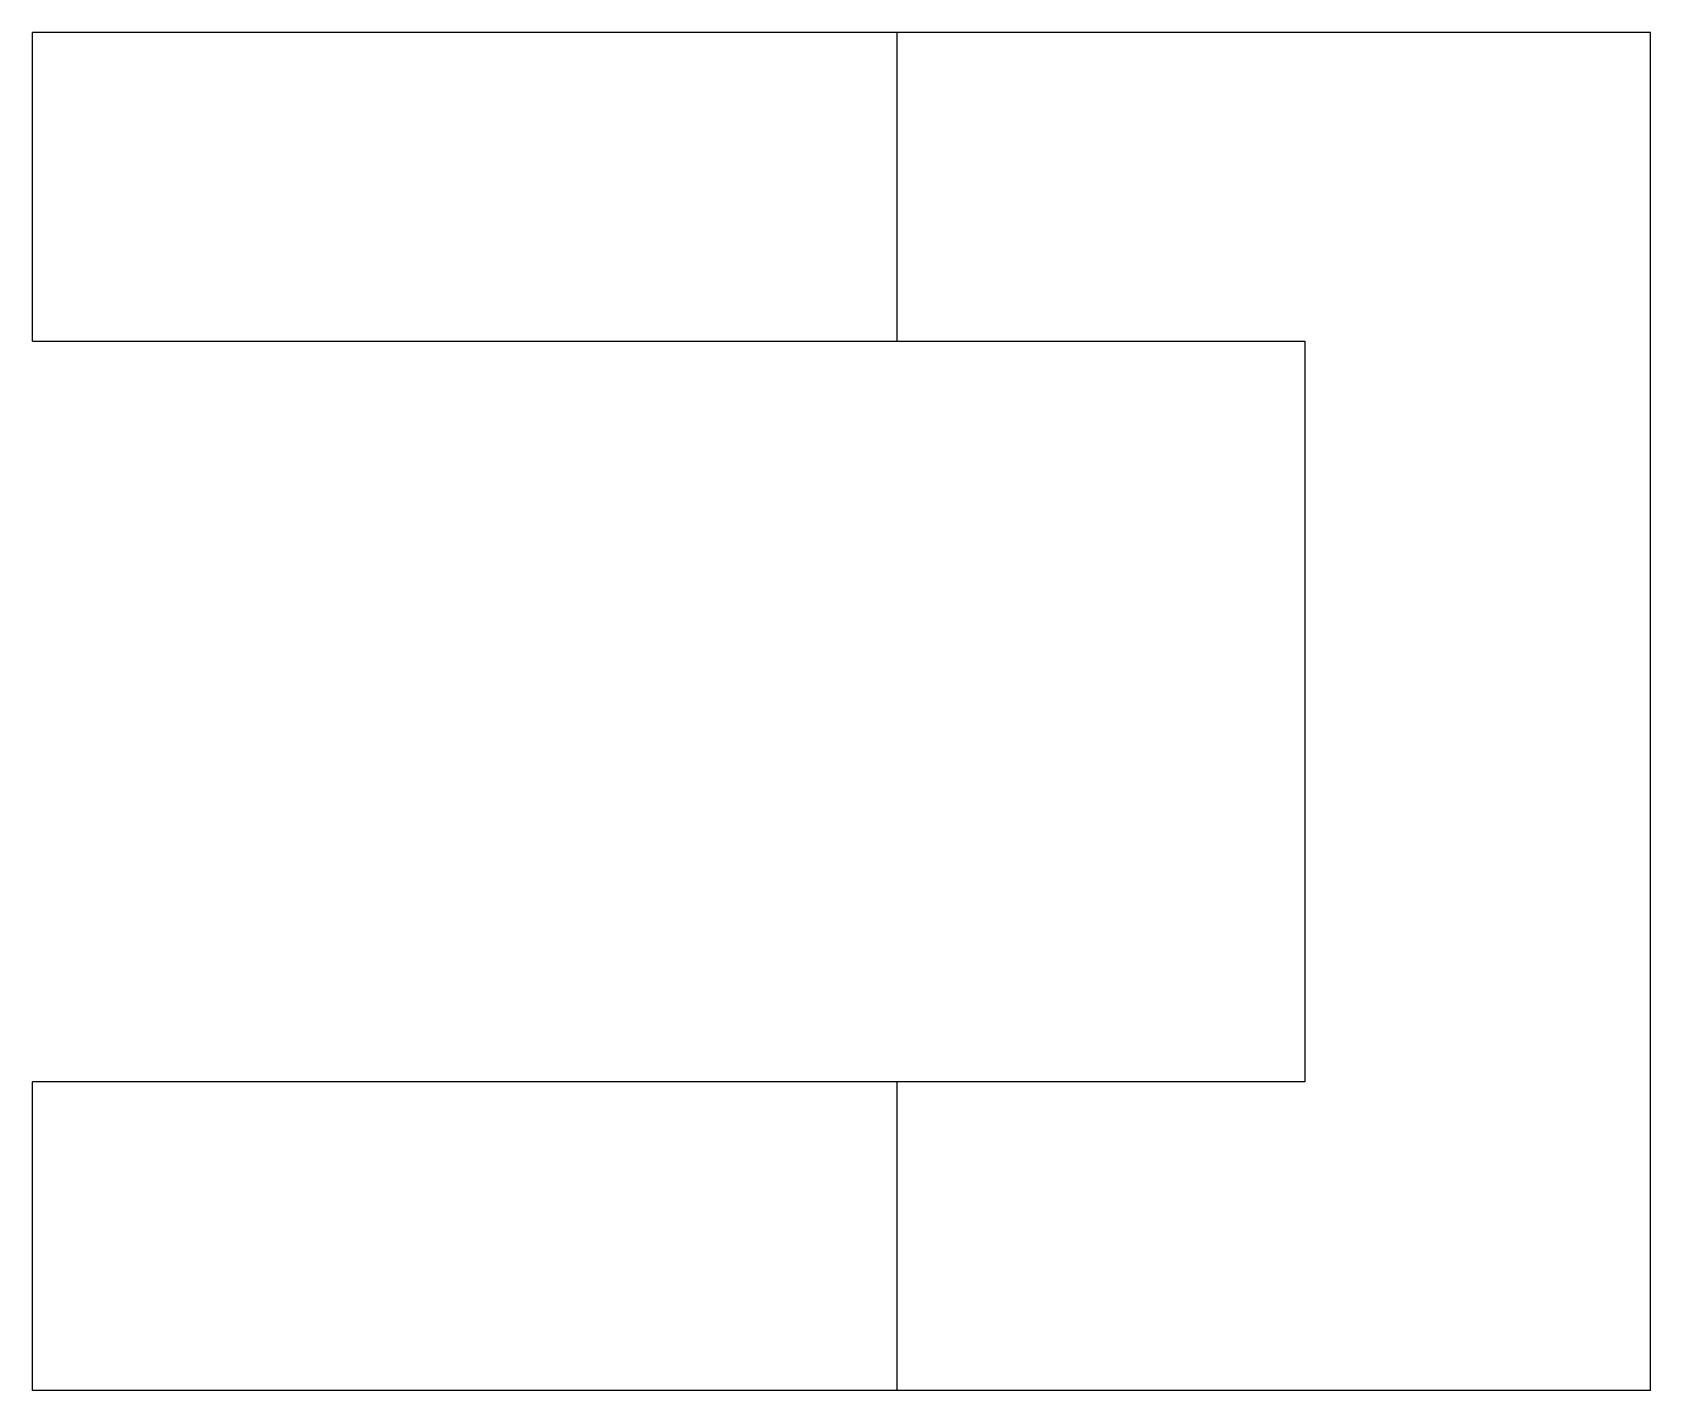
# Model space of a CAD drawing. Header units: metres. Extents: x -0.6 to 25.6, y -22 to 0.
import ezdxf

# ---------------------------------------------------------------- set-up
doc = ezdxf.new("R2010")
doc.units = ezdxf.units.M

msp = doc.modelspace()

# ---------------------------------------------------------------- linework, layer by layer
for points in [[(-0.6, -5), (-0.6, -4.9), (-0.6, -4.8), (-0.6, -4.7), (-0.6, -4.6), (-0.6, -4.5), (-0.6, -4.4), (-0.6, -4.3), (-0.6, -4.2), (-0.6, -4.1), (-0.6, -4), (-0.6, -3.9), (-0.6, -3.8), (-0.6, -3.7), (-0.6, -3.6), (-0.6, -3.5), (-0.6, -3.4), (-0.6, -3.3), (-0.6, -3.2), (-0.6, -3.1), (-0.6, -3), (-0.6, -2.9), (-0.6, -2.8), (-0.6, -2.7), (-0.6, -2.6), (-0.6, -2.5), (-0.6, -2.4), (-0.6, -2.3), (-0.6, -2.2), (-0.6, -2.1), (-0.6, -2), (-0.6, -1.9), (-0.6, -1.8), (-0.6, -1.7), (-0.6, -1.6), (-0.6, -1.5), (-0.6, -1.4), (-0.6, -1.3), (-0.6, -1.2), (-0.6, -1.1), (-0.6, -1), (-0.6, -0.9), (-0.6, -0.8), (-0.6, -0.7), (-0.6, -0.6), (-0.6, -0.5), (-0.6, -0.4), (-0.6, -0.3), (-0.6, -0.2), (-0.6, -0.1), (-0.6, 0)], [(13.4, 0), (13.351, 0), (13.302, 0), (13.253, 0), (13.162, 0), (13.017, 0), (12.872, 0), (12.727, 0), (12.507, 0), (12.273, 0), (12.04, 0), (11.784, 0), (11.474, 0), (11.163, 0), (10.853, 0), (10.499, 0), (10.127, 0), (9.756, 0), (9.378, 0), (8.964, 0), (8.549, 0), (8.135, 0), (7.708, 0), (7.272, 0), (6.836, 0), (6.4, 0), (5.964, 0), (5.528, 0), (5.092, 0), (4.665, 0), (4.251, 0), (3.836, 0), (3.422, 0), (3.044, 0), (2.673, 0), (2.301, 0), (1.947, 0), (1.637, 0), (1.326, 0), (1.016, 0), (0.76, 0), (0.527, 0), (0.293, 0), (0.073, 0), (-0.072, 0), (-0.217, 0), (-0.362, 0), (-0.453, 0), (-0.502, 0), (-0.551, 0), (-0.6, 0)], [(13.4, -5), (13.4, -4.9), (13.4, -4.8), (13.4, -4.7), (13.4, -4.6), (13.4, -4.5), (13.4, -4.4), (13.4, -4.3), (13.4, -4.2), (13.4, -4.1), (13.4, -4), (13.4, -3.9), (13.4, -3.8), (13.4, -3.7), (13.4, -3.6), (13.4, -3.5), (13.4, -3.4), (13.4, -3.3), (13.4, -3.2), (13.4, -3.1), (13.4, -3), (13.4, -2.9), (13.4, -2.8), (13.4, -2.7), (13.4, -2.6), (13.4, -2.5), (13.4, -2.4), (13.4, -2.3), (13.4, -2.2), (13.4, -2.1), (13.4, -2), (13.4, -1.9), (13.4, -1.8), (13.4, -1.7), (13.4, -1.6), (13.4, -1.5), (13.4, -1.4), (13.4, -1.3), (13.4, -1.2), (13.4, -1.1), (13.4, -1), (13.4, -0.9), (13.4, -0.8), (13.4, -0.7), (13.4, -0.6), (13.4, -0.5), (13.4, -0.4), (13.4, -0.3), (13.4, -0.2), (13.4, -0.1), (13.4, 0)], [(25.6, 0), (25.356, 0), (25.112, 0), (24.868, 0), (24.624, 0), (24.38, 0), (24.136, 0), (23.892, 0), (23.648, 0), (23.404, 0), (23.16, 0), (22.916, 0), (22.672, 0), (22.428, 0), (22.184, 0), (21.94, 0), (21.696, 0), (21.452, 0), (21.208, 0), (20.964, 0), (20.72, 0), (20.476, 0), (20.232, 0), (19.988, 0), (19.744, 0), (19.5, 0), (19.256, 0), (19.012, 0), (18.768, 0), (18.524, 0), (18.28, 0), (18.036, 0), (17.792, 0), (17.548, 0), (17.304, 0), (17.06, 0), (16.816, 0), (16.572, 0), (16.328, 0), (16.084, 0), (15.84, 0), (15.596, 0), (15.352, 0), (15.108, 0), (14.864, 0), (14.62, 0), (14.376, 0), (14.132, 0), (13.888, 0), (13.644, 0), (13.4, 0)], [(25.6, -22), (25.6, -21.56), (25.6, -21.12), (25.6, -20.68), (25.6, -20.24), (25.6, -19.8), (25.6, -19.36), (25.6, -18.92), (25.6, -18.48), (25.6, -18.04), (25.6, -17.6), (25.6, -17.16), (25.6, -16.72), (25.6, -16.28), (25.6, -15.84), (25.6, -15.4), (25.6, -14.96), (25.6, -14.52), (25.6, -14.08), (25.6, -13.64), (25.6, -13.2), (25.6, -12.76), (25.6, -12.32), (25.6, -11.88), (25.6, -11.44), (25.6, -11), (25.6, -10.56), (25.6, -10.12), (25.6, -9.68), (25.6, -9.24), (25.6, -8.8), (25.6, -8.36), (25.6, -7.92), (25.6, -7.48), (25.6, -7.04), (25.6, -6.6), (25.6, -6.16), (25.6, -5.72), (25.6, -5.28), (25.6, -4.84), (25.6, -4.4), (25.6, -3.96), (25.6, -3.52), (25.6, -3.08), (25.6, -2.64), (25.6, -2.2), (25.6, -1.76), (25.6, -1.32), (25.6, -0.88), (25.6, -0.44), (25.6, 0)], [(-0.6, -5), (-0.551, -5), (-0.502, -5), (-0.453, -5), (-0.362, -5), (-0.217, -5), (-0.072, -5), (0.073, -5), (0.293, -5), (0.527, -5), (0.76, -5), (1.016, -5), (1.326, -5), (1.637, -5), (1.947, -5), (2.301, -5), (2.673, -5), (3.044, -5), (3.422, -5), (3.836, -5), (4.251, -5), (4.665, -5), (5.092, -5), (5.528, -5), (5.964, -5), (6.4, -5), (6.836, -5), (7.272, -5), (7.708, -5), (8.135, -5), (8.549, -5), (8.964, -5), (9.378, -5), (9.756, -5), (10.127, -5), (10.499, -5), (10.853, -5), (11.163, -5), (11.474, -5), (11.784, -5), (12.04, -5), (12.273, -5), (12.507, -5), (12.727, -5), (12.872, -5), (13.017, -5), (13.162, -5), (13.253, -5), (13.302, -5), (13.351, -5), (13.4, -5)], [(13.4, -5), (13.532, -5), (13.664, -5), (13.796, -5), (13.928, -5), (14.06, -5), (14.192, -5), (14.324, -5), (14.456, -5), (14.588, -5), (14.72, -5), (14.852, -5), (14.984, -5), (15.116, -5), (15.248, -5), (15.38, -5), (15.512, -5), (15.644, -5), (15.776, -5), (15.908, -5), (16.04, -5), (16.172, -5), (16.304, -5), (16.436, -5), (16.568, -5), (16.7, -5), (16.832, -5), (16.964, -5), (17.096, -5), (17.228, -5), (17.36, -5), (17.492, -5), (17.624, -5), (17.756, -5), (17.888, -5), (18.02, -5), (18.152, -5), (18.284, -5), (18.416, -5), (18.548, -5), (18.68, -5), (18.812, -5), (18.944, -5), (19.076, -5), (19.208, -5), (19.34, -5), (19.472, -5), (19.604, -5), (19.736, -5), (19.868, -5), (20, -5)], [(20, -5), (20, -5.24), (20, -5.48), (20, -5.72), (20, -5.96), (20, -6.2), (20, -6.44), (20, -6.68), (20, -6.92), (20, -7.16), (20, -7.4), (20, -7.64), (20, -7.88), (20, -8.12), (20, -8.36), (20, -8.6), (20, -8.84), (20, -9.08), (20, -9.32), (20, -9.56), (20, -9.8), (20, -10.04), (20, -10.28), (20, -10.52), (20, -10.76), (20, -11), (20, -11.24), (20, -11.48), (20, -11.72), (20, -11.96), (20, -12.2), (20, -12.44), (20, -12.68), (20, -12.92), (20, -13.16), (20, -13.4), (20, -13.64), (20, -13.88), (20, -14.12), (20, -14.36), (20, -14.6), (20, -14.84), (20, -15.08), (20, -15.32), (20, -15.56), (20, -15.8), (20, -16.04), (20, -16.28), (20, -16.52), (20, -16.76), (20, -17)], [(13.4, -17), (13.351, -17), (13.302, -17), (13.253, -17), (13.162, -17), (13.017, -17), (12.872, -17), (12.727, -17), (12.507, -17), (12.273, -17), (12.04, -17), (11.784, -17), (11.474, -17), (11.163, -17), (10.853, -17), (10.499, -17), (10.127, -17), (9.756, -17), (9.378, -17), (8.964, -17), (8.549, -17), (8.135, -17), (7.708, -17), (7.272, -17), (6.836, -17), (6.4, -17), (5.964, -17), (5.528, -17), (5.092, -17), (4.665, -17), (4.251, -17), (3.836, -17), (3.422, -17), (3.044, -17), (2.673, -17), (2.301, -17), (1.947, -17), (1.637, -17), (1.326, -17), (1.016, -17), (0.76, -17), (0.527, -17), (0.293, -17), (0.073, -17), (-0.072, -17), (-0.217, -17), (-0.362, -17), (-0.453, -17), (-0.502, -17), (-0.551, -17), (-0.6, -17)], [(-0.6, -22), (-0.6, -21.9), (-0.6, -21.8), (-0.6, -21.7), (-0.6, -21.6), (-0.6, -21.5), (-0.6, -21.4), (-0.6, -21.3), (-0.6, -21.2), (-0.6, -21.1), (-0.6, -21), (-0.6, -20.9), (-0.6, -20.8), (-0.6, -20.7), (-0.6, -20.6), (-0.6, -20.5), (-0.6, -20.4), (-0.6, -20.3), (-0.6, -20.2), (-0.6, -20.1), (-0.6, -20), (-0.6, -19.9), (-0.6, -19.8), (-0.6, -19.7), (-0.6, -19.6), (-0.6, -19.5), (-0.6, -19.4), (-0.6, -19.3), (-0.6, -19.2), (-0.6, -19.1), (-0.6, -19), (-0.6, -18.9), (-0.6, -18.8), (-0.6, -18.7), (-0.6, -18.6), (-0.6, -18.5), (-0.6, -18.4), (-0.6, -18.3), (-0.6, -18.2), (-0.6, -18.1), (-0.6, -18), (-0.6, -17.9), (-0.6, -17.8), (-0.6, -17.7), (-0.6, -17.6), (-0.6, -17.5), (-0.6, -17.4), (-0.6, -17.3), (-0.6, -17.2), (-0.6, -17.1), (-0.6, -17)], [(20, -17), (19.868, -17), (19.736, -17), (19.604, -17), (19.472, -17), (19.34, -17), (19.208, -17), (19.076, -17), (18.944, -17), (18.812, -17), (18.68, -17), (18.548, -17), (18.416, -17), (18.284, -17), (18.152, -17), (18.02, -17), (17.888, -17), (17.756, -17), (17.624, -17), (17.492, -17), (17.36, -17), (17.228, -17), (17.096, -17), (16.964, -17), (16.832, -17), (16.7, -17), (16.568, -17), (16.436, -17), (16.304, -17), (16.172, -17), (16.04, -17), (15.908, -17), (15.776, -17), (15.644, -17), (15.512, -17), (15.38, -17), (15.248, -17), (15.116, -17), (14.984, -17), (14.852, -17), (14.72, -17), (14.588, -17), (14.456, -17), (14.324, -17), (14.192, -17), (14.06, -17), (13.928, -17), (13.796, -17), (13.664, -17), (13.532, -17), (13.4, -17)], [(13.4, -22), (13.4, -21.9), (13.4, -21.8), (13.4, -21.7), (13.4, -21.6), (13.4, -21.5), (13.4, -21.4), (13.4, -21.3), (13.4, -21.2), (13.4, -21.1), (13.4, -21), (13.4, -20.9), (13.4, -20.8), (13.4, -20.7), (13.4, -20.6), (13.4, -20.5), (13.4, -20.4), (13.4, -20.3), (13.4, -20.2), (13.4, -20.1), (13.4, -20), (13.4, -19.9), (13.4, -19.8), (13.4, -19.7), (13.4, -19.6), (13.4, -19.5), (13.4, -19.4), (13.4, -19.3), (13.4, -19.2), (13.4, -19.1), (13.4, -19), (13.4, -18.9), (13.4, -18.8), (13.4, -18.7), (13.4, -18.6), (13.4, -18.5), (13.4, -18.4), (13.4, -18.3), (13.4, -18.2), (13.4, -18.1), (13.4, -18), (13.4, -17.9), (13.4, -17.8), (13.4, -17.7), (13.4, -17.6), (13.4, -17.5), (13.4, -17.4), (13.4, -17.3), (13.4, -17.2), (13.4, -17.1), (13.4, -17)], [(13.4, -22), (13.351, -22), (13.302, -22), (13.253, -22), (13.162, -22), (13.017, -22), (12.872, -22), (12.727, -22), (12.507, -22), (12.273, -22), (12.04, -22), (11.784, -22), (11.474, -22), (11.163, -22), (10.853, -22), (10.499, -22), (10.127, -22), (9.756, -22), (9.378, -22), (8.964, -22), (8.549, -22), (8.135, -22), (7.708, -22), (7.272, -22), (6.836, -22), (6.4, -22), (5.964, -22), (5.528, -22), (5.092, -22), (4.665, -22), (4.251, -22), (3.836, -22), (3.422, -22), (3.044, -22), (2.673, -22), (2.301, -22), (1.947, -22), (1.637, -22), (1.326, -22), (1.016, -22), (0.76, -22), (0.527, -22), (0.293, -22), (0.073, -22), (-0.072, -22), (-0.217, -22), (-0.362, -22), (-0.453, -22), (-0.502, -22), (-0.551, -22), (-0.6, -22)], [(25.6, -22), (25.356, -22), (25.112, -22), (24.868, -22), (24.624, -22), (24.38, -22), (24.136, -22), (23.892, -22), (23.648, -22), (23.404, -22), (23.16, -22), (22.916, -22), (22.672, -22), (22.428, -22), (22.184, -22), (21.94, -22), (21.696, -22), (21.452, -22), (21.208, -22), (20.964, -22), (20.72, -22), (20.476, -22), (20.232, -22), (19.988, -22), (19.744, -22), (19.5, -22), (19.256, -22), (19.012, -22), (18.768, -22), (18.524, -22), (18.28, -22), (18.036, -22), (17.792, -22), (17.548, -22), (17.304, -22), (17.06, -22), (16.816, -22), (16.572, -22), (16.328, -22), (16.084, -22), (15.84, -22), (15.596, -22), (15.352, -22), (15.108, -22), (14.864, -22), (14.62, -22), (14.376, -22), (14.132, -22), (13.888, -22), (13.644, -22), (13.4, -22)]]:
    msp.add_lwpolyline(points)

doc.saveas('drawing.dxf')
